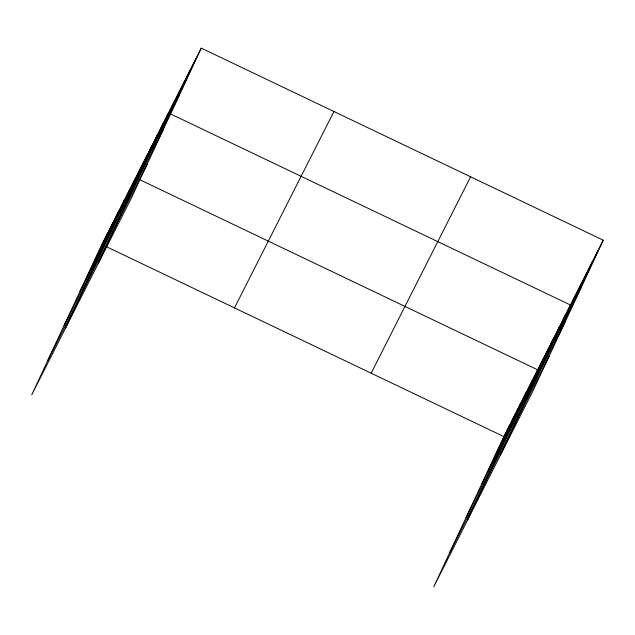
<?xml version="1.0" encoding="UTF-8"?>
<svg xmlns="http://www.w3.org/2000/svg" width="635" height="635" viewBox="0 0 635 635"><rect width="100%" height="100%" fill="white"/><g stroke="black" fill="none" stroke-linecap="round" stroke-linejoin="round"><path stroke-width="0.95" d="M201.279 48.125L101.838 244.507L31.75 394.811L131.191 198.422L201.279 48.125L603.25 240.189L533.162 390.493L433.721 586.875L503.809 436.578L603.25 240.189M85.646 280.178L107.474 233.378M91.281 269.049L113.101 222.25M96.917 257.921L118.737 211.122M102.552 246.793L124.373 199.993M108.188 235.664L130.008 188.865M65.556 328.041L135.644 177.736L137.414 178.586M119.293 213.741L141.113 166.941M124.762 202.938L146.582 156.139M130.231 192.135L152.051 145.336M135.7 181.332L157.52 134.533M141.168 170.529L162.989 123.73M98.377 263.231L168.458 112.935L570.436 304.998L500.348 455.295M152.106 148.931L173.927 102.132M157.575 138.128L179.395 91.329M163.044 127.325L184.864 80.526M168.513 116.53L190.341 69.731M173.982 105.727L195.81 58.928M487.624 472.25L509.445 425.45M493.26 461.121L515.08 414.322M498.888 449.993L520.716 403.193M504.523 438.864L526.351 392.065M510.159 427.736L531.987 380.936M467.535 520.105L537.623 369.808L139.184 179.427M521.264 405.805L543.092 359.005M526.732 395.002L548.561 348.202M532.201 384.199L554.03 337.399M537.67 373.404L559.498 326.604M543.139 362.601L564.967 315.801M554.077 340.995L575.905 294.195M559.546 330.192L581.374 283.393M565.023 319.397L586.843 272.598M570.492 308.594L592.312 261.795M575.961 297.791L597.781 250.992M80.01 291.306L179.451 94.925M64.087 325.461L163.528 129.08M47.673 360.656L147.114 164.267M234.49 307.896L333.931 111.506M371.157 373.197L470.598 176.808M481.989 483.378L581.43 286.988M466.058 517.533L565.499 321.143M449.651 552.72L549.092 356.338M101.838 244.507L103.6 245.356M106.259 246.626L503.809 436.578"/></g></svg>
